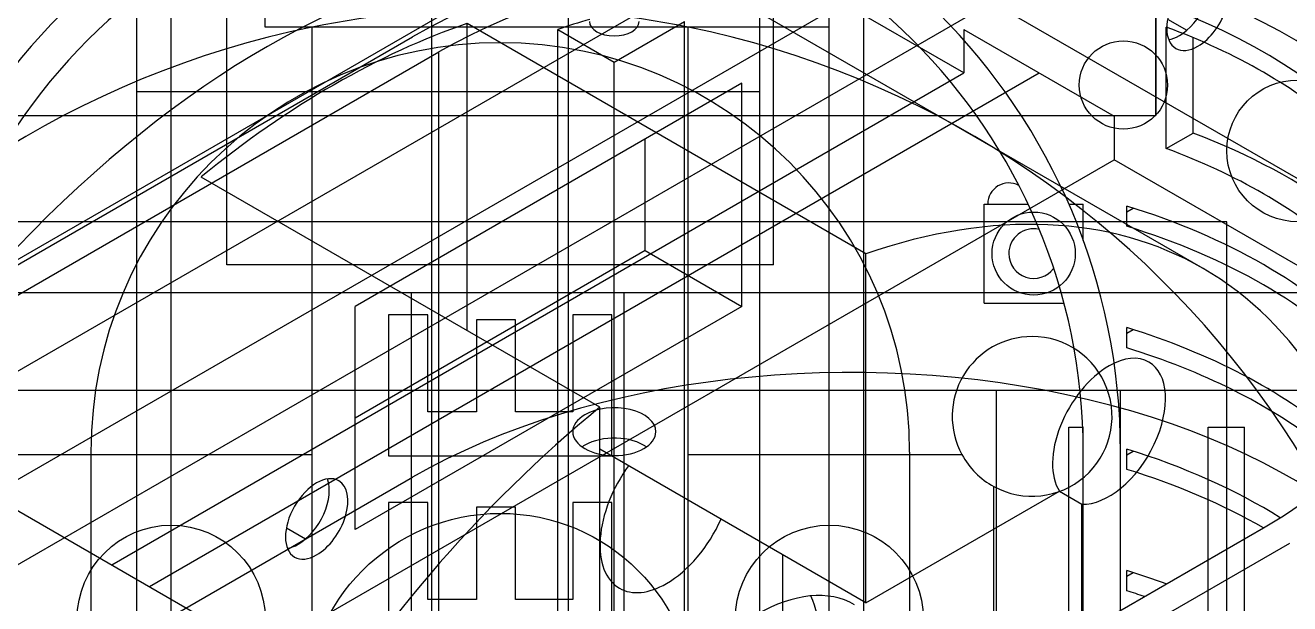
# Model space of a CAD drawing. Header units: millimetres. Extents: x 179.6 to 240.5, y 113.4 to 183.6.
# Drawn here: x 199.9 to 226.79, y 155.83 to 168.14 of the extents above; entities that cross this region are included whole.
import ezdxf

# ---------------------------------------------------------------- set-up
doc = ezdxf.new("R2010")
doc.units = ezdxf.units.MM
for name, color, linetype in [('V_08_Bay_Brackets_Bay_Lid_1', 7, 'CONTINUOUS'), ('V_08_Bay_Brackets_Bay_Lid_3', 7, 'CONTINUOUS'), ('V_08_Bay_Brackets_El_AS5600_Cap_0', 7, 'CONTINUOUS'), ('V_08_Bay_Brackets_El_AS5600_Cap_1', 7, 'CONTINUOUS'), ('V_08_Bay_Brackets_El_AS5600_Cap_2', 7, 'CONTINUOUS'), ('V_08_Bay_Brackets_El_AS5600_Cap_3', 7, 'CONTINUOUS'), ('V_08_Bay_Brackets_El_Servo_Bracket_0', 7, 'CONTINUOUS'), ('V_08_Bay_Brackets_El_Servo_Bracket_1', 7, 'CONTINUOUS'), ('V_08_Bay_Brackets_El_Servo_Bracket_2', 7, 'CONTINUOUS'), ('V_08_Bay_Brackets_El_Servo_Bracket_3', 7, 'CONTINUOUS'), ('V_08_Bay_Brackets_El_Servo_Sleeve_0', 7, 'CONTINUOUS'), ('V_08_Bay_Brackets_El_Servo_Sleeve_1', 7, 'CONTINUOUS'), ('V_08_Bay_Brackets_El_Servo_Sleeve_2', 7, 'CONTINUOUS'), ('V_08_Bay_Brackets_El_Servo_Sleeve_3', 7, 'CONTINUOUS'), ('V_08_Bay_Brackets_El_Sleeve_Backplate_0', 7, 'CONTINUOUS'), ('V_08_Bay_Brackets_El_Sleeve_Backplate_1', 7, 'CONTINUOUS'), ('V_08_Bay_Brackets_El_Sleeve_Backplate_2', 7, 'CONTINUOUS'), ('V_08_Bay_Brackets_El_Sleeve_Backplate_3', 7, 'CONTINUOUS'), ('V_08_Bay_Brackets_Electronics_Bay_0', 7, 'CONTINUOUS'), ('V_08_Bay_Brackets_Electronics_Bay_1', 7, 'CONTINUOUS'), ('V_08_Bay_Brackets_Electronics_Bay_2', 7, 'CONTINUOUS'), ('V_08_Bay_Brackets_Electronics_Bay_3', 7, 'CONTINUOUS')]:
    doc.layers.add(name, color=color, linetype=linetype)

msp = doc.modelspace()

# ---------------------------------------------------------------- linework, layer by layer
at = {"layer": 'V_08_Bay_Brackets_Bay_Lid_1'}
for p, q in [((207.625, 161.972), (207.625, 158.978)), ((208.457, 161.972), (207.625, 161.972)), ((208.457, 159.909), (208.457, 161.972)), ((212.375, 161.972), (211.543, 161.972)), ((211.543, 161.972), (211.543, 159.909)), ((212.375, 158.978), (212.375, 161.972)), ((209.494, 161.872), (209.494, 159.909)), ((210.326, 161.872), (209.494, 161.872)), ((210.326, 159.909), (210.326, 161.872)), ((209.494, 159.909), (208.457, 159.909)), ((211.543, 159.909), (210.326, 159.909)), ((207.625, 158.978), (212.375, 158.978)), ((223.194, 137.944), (223.194, 159.056)), ((207.625, 157.98), (207.625, 154.986)), ((208.457, 157.98), (207.625, 157.98)), ((208.457, 155.918), (208.457, 157.98)), ((212.375, 157.98), (211.543, 157.98)), ((211.543, 157.98), (211.543, 155.918)), ((212.375, 154.986), (212.375, 157.98)), ((209.494, 157.88), (209.494, 155.918)), ((210.326, 157.88), (209.494, 157.88)), ((210.326, 155.918), (210.326, 157.88)), ((209.494, 155.918), (208.457, 155.918)), ((211.543, 155.918), (210.326, 155.918))]:
    msp.add_line(p, q, dxfattribs=at)
msp.add_circle((221.347, 163.278), 0.884, dxfattribs=at)
msp.add_arc((210, 159.056), 13.194, 0, 180, dxfattribs=at)
at = {"layer": 'V_08_Bay_Brackets_Bay_Lid_3'}
msp.add_line((193.206, 149.901), (208.134, 158.519), dxfattribs=at)
for centre, major_axis, start_param, end_param in [((217.464, 153.132), (13.194, 0), 0, 2.356194), ((212.426, 159.489), (-0.884, 0), -3.141593, -0.785398), ((212.426, 159.489), (-0.884, 0), -0.785398, 0), ((212.426, 159.489), (-0.884, 0), 0, -3.141593), ((212.426, 158.842), (-0.884, 0), -2.455873, -0.785398), ((212.426, 158.842), (-0.884, 0), -0.785398, -0.685719)]:
    msp.add_ellipse(centre, major_axis=major_axis, ratio=0.57735, start_param=start_param, end_param=end_param, dxfattribs=at)
at = {"layer": 'V_08_Bay_Brackets_El_AS5600_Cap_0'}
msp.add_line((217, 168.096), (205, 168.096), dxfattribs=at)
for points, degree in [([(203, 128.5), (203, 129.001), (203, 130.481), (203, 132.863), (203, 136.03), (203, 139.822), (203, 144.05), (203, 148.5), (203, 152.95), (203, 157.178), (203, 160.97), (203, 164.137), (203, 166.519), (203, 167.999), (203, 168.5)], 1), ([(205, 168.096), (205, 168.499), (205, 168.5)], 2), ([(217, 128.5), (217, 128.939), (217, 130.238), (217, 132.34), (217, 135.152), (217, 138.55), (217, 142.386), (217, 146.49), (217, 150.682), (217, 154.779), (217, 158.6), (217, 161.977), (217, 164.761), (217, 166.831), (217, 168.096)], 1)]:
    msp.add_open_spline(points, degree=degree, dxfattribs=at)
at = {"layer": 'V_08_Bay_Brackets_El_AS5600_Cap_1'}
for points in [[(203, 128.5), (203, 129.001), (203, 130.481), (203, 132.863), (203, 136.03), (203, 139.822), (203, 144.05), (203, 148.5), (203, 152.95), (203, 157.178), (203, 160.97), (203, 164.137), (203, 166.519), (203, 167.999), (203, 168.5)], [(217, 152.5), (217, 154.395), (217, 156.233), (217, 157.997), (217, 159.671), (217, 161.238), (217, 162.683), (217, 163.992), (217, 165.153), (217, 166.155), (217, 166.989), (217, 167.645), (217, 168.118), (217, 168.404), (217, 168.5)]]:
    msp.add_open_spline(points, degree=1, dxfattribs=at)
at = {"layer": 'V_08_Bay_Brackets_El_AS5600_Cap_2'}
for p, q in [((206, 159), (206, 168.096)), ((214, 159), (214, 168.096)), ((199.5, 159), (206, 159)), ((206, 148.5), (206, 159)), ((214, 159), (219.821, 159)), ((214, 148.5), (214, 159)), ((220.5, 138), (220.5, 158.321))]:
    msp.add_line(p, q, dxfattribs=at)
for centre in [(203, 155.5), (217, 155.5)]:
    msp.add_circle(centre, 2, dxfattribs=at)
for centre, radius, start, end in [((210, 148.5), 20, 78.463, 101.537), ((210, 148.5), 20, 101.537, -90), ((210, 148.5), 20, -90, 78.463), ((221.314, 159.814), 1.7, 90, -151.4026), ((221.314, 159.814), 1.7, -118.5974, 90), ((221.314, 159.814), 1.7, -151.4026, -118.5974)]:
    msp.add_arc(centre, radius, start, end, dxfattribs=at)
at = {"layer": 'V_08_Bay_Brackets_El_AS5600_Cap_3'}
for p, q in [((224.95, 162.963), (215.05, 168.678)), ((217.778, 163.275), (209.293, 168.174)), ((209.293, 161.642), (209.293, 168.174)), ((212.121, 160.009), (203.636, 164.908)), ((217.778, 155.848), (217.778, 163.275)), ((212.121, 152.582), (212.121, 160.009)), ((217.778, 155.848), (212.121, 159.114)), ((217.778, 155.848), (221.894, 158.225)), ((221.894, 158.225), (222.374, 157.948)), ((222.374, 141.356), (222.374, 157.948)), ((216.01, 145.03), (216.01, 156.869))]:
    msp.add_line(p, q, dxfattribs=at)
for centre, major_axis, start_param, end_param in [((205.05, 151.358), (10, 17.321), 0, -3.141593), ((206.464, 150.541), (10, 17.321), -5.699145, -5.296429), ((214.95, 145.642), (10, 17.321), 0, -5.699145), ((214.95, 145.642), (10, 17.321), -2.356194, 0), ((222.95, 159.499), (-0.85, -1.472), 3.926991, 5.996906), ((222.95, 159.499), (-0.85, -1.472), 0.286279, 3.141593), ((222.95, 159.499), (-0.85, -1.472), 3.141593, 3.926991), ((214.95, 145.642), (10, 17.321), -5.296429, -3.141593), ((213.536, 157.89), (1, 1.732), -4.8901, -3.141593), ((213.536, 157.89), (1, 1.732), -2.356194, -1.393086), ((213.536, 157.89), (1, 1.732), -3.141593, -2.356194)]:
    msp.add_ellipse(centre, major_axis=major_axis, ratio=0.57735, start_param=start_param, end_param=end_param, dxfattribs=at)
at = {"layer": 'V_08_Bay_Brackets_El_Servo_Bracket_0'}
for p, q in [((215.523, 144.496), (215.523, 170.179)), ((217.733, 126.821), (217.733, 170.179))]:
    msp.add_line(p, q, dxfattribs=at)
at = {"layer": 'V_08_Bay_Brackets_El_Servo_Bracket_1'}
for p, q in [((202.267, 166.727), (202.267, 172.25)), ((215.523, 124.75), (215.523, 172.25)), ((217.733, 124.75), (217.733, 172.25)), ((202.267, 166.727), (215.523, 166.727)), ((202.267, 130.273), (202.267, 166.727))]:
    msp.add_line(p, q, dxfattribs=at)
at = {"layer": 'V_08_Bay_Brackets_El_Servo_Bracket_2'}
for centre, radius in [((223.256, 166.865), 0.939), ((210, 153.609), 4.142)]:
    msp.add_circle(centre, radius, dxfattribs=at)
at = {"layer": 'V_08_Bay_Brackets_El_Servo_Bracket_3'}
for p, q in [((197.112, 156.956), (230.699, 176.348)), ((198.674, 156.054), (232.262, 175.446)), ((224.196, 168.266), (224.604, 168.03)), ((205.45, 157.442), (205.858, 157.206))]:
    msp.add_line(p, q, dxfattribs=at)
for centre, major_axis, start_param, end_param in [((224.841, 168.456), (0.469, 0.813), 0, -3.141593), ((224.447, 168.683), (0.469, 0.813), -2.356194, -0.433561), ((224.841, 168.456), (0.469, 0.813), -2.356194, 0), ((224.447, 168.683), (0.469, 0.813), -2.708032, -2.356194), ((224.841, 168.456), (0.469, 0.813), -3.141593, -2.356194), ((206.094, 157.632), (0.469, 0.813), 0, -3.141593), ((205.7, 157.86), (0.469, 0.813), -2.356194, -0.433561), ((206.094, 157.632), (0.469, 0.813), -2.356194, 0), ((205.7, 157.86), (0.469, 0.813), -2.708032, -2.356194), ((206.094, 157.632), (0.469, 0.813), -3.141593, -2.356194), ((215.468, 152.221), (-2.071, -3.587), 3.141593, 3.926991), ((213.906, 153.122), (-2.071, -3.587), 0.386689, 2.754904)]:
    msp.add_ellipse(centre, major_axis=major_axis, ratio=0.57735, start_param=start_param, end_param=end_param, dxfattribs=at)
at = {"layer": 'V_08_Bay_Brackets_El_Servo_Sleeve_0'}
msp.add_line((192.659, 162.448), (230.357, 162.448), dxfattribs=at)
at = {"layer": 'V_08_Bay_Brackets_El_Servo_Sleeve_1'}
for p, q in [((192.659, 162.448), (230.357, 162.448)), ((208.115, 134.552), (208.115, 162.448)), ((212.639, 134.552), (212.639, 162.448))]:
    msp.add_line(p, q, dxfattribs=at)
at = {"layer": 'V_08_Bay_Brackets_El_Servo_Sleeve_2'}
for p, q in [((223.948, 166.218), (223.948, 168.48)), ((223.948, 168.48), (223.948, 167.349)), ((223.948, 167.349), (223.948, 166.218)), ((196.052, 166.218), (223.948, 166.218)), ((196.052, 166.218), (223.948, 166.218)), ((225.456, 163.956), (194.544, 163.956)), ((225.456, 133.044), (225.456, 163.956))]:
    msp.add_line(p, q, dxfattribs=at)
msp.add_circle((226.964, 165.464), 1.508, dxfattribs=at)
at = {"layer": 'V_08_Bay_Brackets_El_Servo_Sleeve_3'}
for p, q in [((208.934, 175.279), (235.591, 159.889)), ((219.863, 167.122), (208.934, 173.432)), ((219.863, 168.046), (219.863, 167.122)), ((219.863, 168.046), (223.062, 166.199)), ((201.736, 156.657), (219.863, 167.122)), ((202.536, 156.195), (221.462, 167.122)), ((223.062, 166.199), (223.062, 165.275)), ((204.935, 154.81), (223.062, 165.275)), ((235.591, 158.042), (223.062, 165.275)), ((189.208, 163.89), (215.864, 148.5))]:
    msp.add_line(p, q, dxfattribs=at)
at = {"layer": 'V_08_Bay_Brackets_El_Sleeve_Backplate_0'}
for p, q in [((208.546, 124.75), (208.546, 172.25)), ((211.454, 124.75), (211.454, 172.25))]:
    msp.add_line(p, q, dxfattribs=at)
at = {"layer": 'V_08_Bay_Brackets_El_Sleeve_Backplate_1'}
for p, q in [((208.546, 124.75), (208.546, 172.25)), ((211.454, 124.75), (211.454, 172.25))]:
    msp.add_line(p, q, dxfattribs=at)
at = {"layer": 'V_08_Bay_Brackets_El_Sleeve_Backplate_2'}
for p, q in [((204.184, 163.041), (204.184, 168.857)), ((215.816, 163.041), (215.816, 168.857)), ((215.816, 163.041), (204.184, 163.041))]:
    msp.add_line(p, q, dxfattribs=at)
at = {"layer": 'V_08_Bay_Brackets_El_Sleeve_Backplate_3'}
for p, q in [((192.178, 158.79), (225.766, 178.181)), ((194.234, 157.602), (227.822, 176.994)), ((215.141, 166.902), (206.915, 162.153)), ((215.141, 162.153), (215.141, 166.902)), ((213.085, 163.341), (213.085, 165.715)), ((213.085, 163.341), (206.915, 159.779)), ((213.085, 163.341), (215.141, 162.153)), ((215.141, 162.153), (206.915, 157.404)), ((206.915, 157.404), (206.915, 162.153))]:
    msp.add_line(p, q, dxfattribs=at)
at = {"layer": 'V_08_Bay_Brackets_Electronics_Bay_0'}
for p, q in [((223.194, 136.625), (223.194, 160.375)), ((222.093, 137.417), (222.093, 159.583)), ((222.093, 159.583), (222.403, 159.583)), ((222.403, 137.417), (222.403, 159.583))]:
    msp.add_line(p, q, dxfattribs=at)
msp.add_open_spline([(196.806, 160.375), (197.136, 160.375), (198.112, 160.375), (199.684, 160.375), (201.773, 160.375), (204.275, 160.375), (207.064, 160.375), (210, 160.375), (212.936, 160.375), (215.725, 160.375), (218.227, 160.375), (220.316, 160.375), (221.888, 160.375), (222.864, 160.375), (223.194, 160.375)], degree=1, dxfattribs=at)
at = {"layer": 'V_08_Bay_Brackets_Electronics_Bay_1'}
for p, q in [((220.292, 164.333), (221.224, 164.333)), ((220.292, 162.222), (220.292, 164.333)), ((222.093, 164.333), (222.403, 164.333)), ((222.403, 163.557), (222.403, 164.333)), ((220.292, 162.222), (221.992, 162.222)), ((201.292, 159.056), (201.292, 137.944)), ((218.708, 159.056), (218.708, 137.944)), ((222.403, 137.944), (222.403, 159.056)), ((223.194, 137.944), (223.194, 159.056))]:
    msp.add_line(p, q, dxfattribs=at)
for centre, radius, start, end in [((210, 159.056), 13.194, 0, 180), ((210, 159.056), 12.403, 0, 180), ((210, 159.056), 8.708, 0, 180), ((220.819, 164.333), 0.449, 62.2349, 180), ((221.347, 163.278), 0.528, 77.3923, 180), ((221.347, 163.278), 0.528, 180, -36.5725)]:
    msp.add_arc(centre, radius, start, end, dxfattribs=at)
at = {"layer": 'V_08_Bay_Brackets_Electronics_Bay_2'}
for p, q in [((199.444, 160.375), (220.556, 160.375)), ((220.556, 136.625), (220.556, 160.375)), ((225.057, 137.417), (225.057, 159.583)), ((225.057, 159.583), (225.833, 159.583)), ((225.833, 137.417), (225.833, 159.583))]:
    msp.add_line(p, q, dxfattribs=at)
msp.add_open_spline([(220.556, 160.375), (222.033, 160.375), (223.492, 160.375), (224.913, 160.375), (226.28, 160.375), (227.575, 160.375), (228.782, 160.375), (229.885, 160.375), (230.871, 160.375), (231.728, 160.375), (232.443, 160.375), (233.01, 160.375), (233.419, 160.375), (233.667, 160.375), (233.75, 160.375)], degree=1, dxfattribs=at)
at = {"layer": 'V_08_Bay_Brackets_Electronics_Bay_3'}
for p, q in [((212.426, 167.353), (213.919, 168.215)), ((213.919, 150.331), (213.919, 168.215)), ((193.206, 159.273), (208.134, 167.892)), ((211.224, 149.948), (211.224, 168.047)), ((211.224, 168.047), (212.426, 167.353)), ((224.167, 165.513), (224.167, 168.099)), ((224.739, 165.844), (224.739, 167.874)), ((193.766, 158.95), (208.694, 167.569)), ((208.694, 148.823), (208.694, 167.569)), ((212.426, 149.47), (212.426, 167.353)), ((224.167, 165.513), (224.739, 165.844)), ((223.33, 163.859), (223.33, 164.29)), ((223.33, 164.168), (223.466, 164.247)), ((223.33, 161.273), (223.33, 161.704)), ((223.33, 161.582), (223.466, 161.661)), ((223.33, 158.688), (223.33, 159.119)), ((223.33, 158.997), (223.466, 159.076)), ((211.306, 148.823), (226.234, 157.442)), ((211.866, 148.5), (226.794, 157.119)), ((223.33, 156.102), (223.33, 156.533)), ((223.33, 156.411), (223.466, 156.49))]:
    msp.add_line(p, q, dxfattribs=at)
for centre, major_axis, start_param, end_param in [((217.464, 162.505), (13.194, 0), 0, 2.356194), ((217.464, 162.505), (12.403, 0), 0, 2.356194), ((217.464, 161.859), (12.403, 0), 2.035663, 2.098017), ((212.426, 168.215), (-0.528, 0), 0, -3.141593), ((217.464, 162.074), (12.403, 0), 0.570993, 0.999803), ((217.464, 159.489), (13.194, 0), 0.658546, 0.986756), ((217.464, 159.489), (12.403, 0), 0.570993, 0.999803), ((217.464, 157.98), (12.403, 0), 0.492624, 1.078173), ((217.464, 157.55), (12.403, 0), 0.492624, 1.078173), ((217.464, 162.505), (12.403, 0), 5.497787, 0), ((217.464, 155.395), (12.403, 0), 0.592719, 1.078173), ((217.464, 154.964), (12.403, 0), 0.635906, 1.078173), ((217.464, 152.809), (12.403, 0), 0.743702, 1.078173), ((217.464, 152.378), (12.403, 0), 0.785398, 1.078173), ((217.464, 150.224), (12.403, 0), 0.999803, 1.078173), ((217.464, 149.793), (12.403, 0), 1.043576, 1.078173)]:
    msp.add_ellipse(centre, major_axis=major_axis, ratio=0.57735, start_param=start_param, end_param=end_param, dxfattribs=at)

doc.saveas('drawing.dxf')
